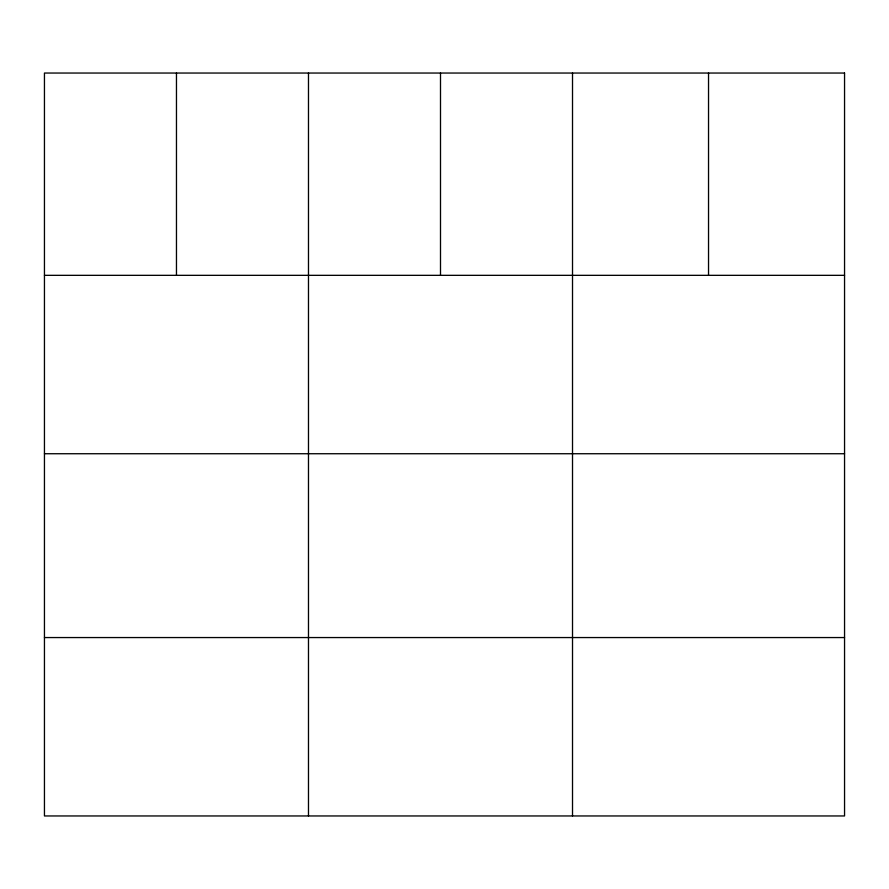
<?xml version="1.0" encoding="UTF-8"?>
<svg xmlns="http://www.w3.org/2000/svg" width="889" height="889" viewBox="0 0 889 889"><rect width="100%" height="100%" fill="white"/><g stroke="black" fill="none" stroke-linecap="round" stroke-linejoin="round"><path stroke-width="1.33" d="M44.45 275.334L844.55 275.334M44.45 453.734L844.55 453.734M44.45 637.557L844.55 637.557M708.533 73.042L708.533 275.334M572.516 73.042L572.516 815.958M440.5 73.042L440.5 275.334M308.483 73.042L308.483 815.958M176.467 73.042L176.467 275.334M844.55 73.042L44.45 73.042L44.45 815.958L844.55 815.958L844.55 73.042"/></g></svg>
